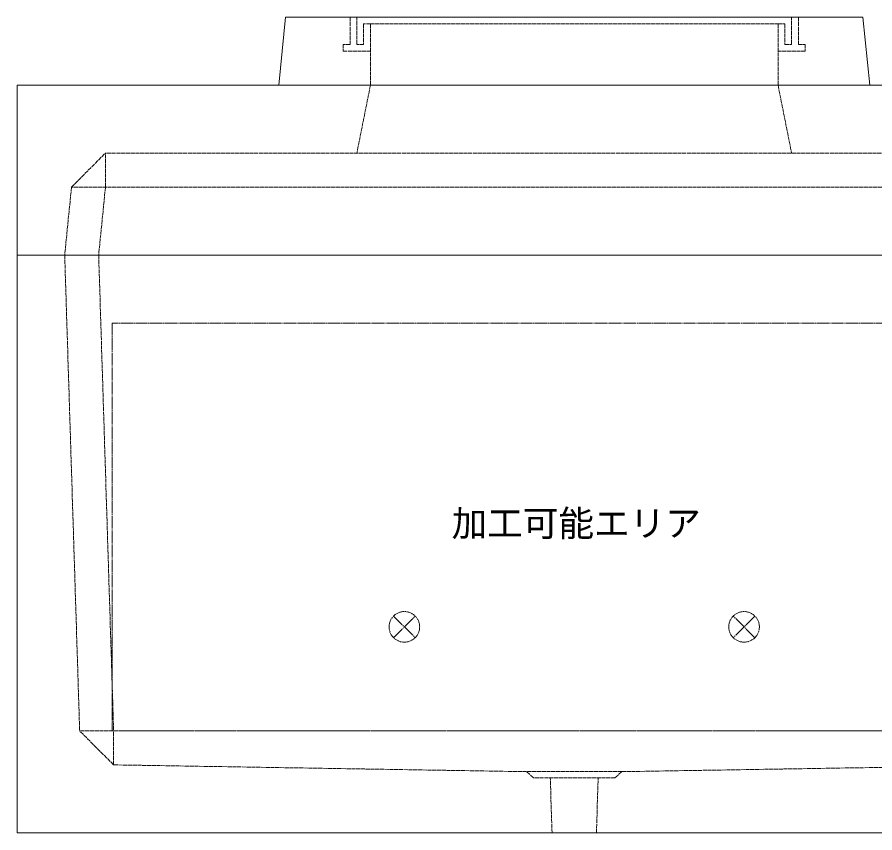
# Model space of a CAD drawing. Units: millimetres, scale not verified. Extents: x -4455 to 4455, y -3150 to 3150.
# Drawn here: x -865 to 398, y -1350 to -150 of the extents above; entities that cross this region are included whole.
import ezdxf
from ezdxf.enums import TextEntityAlignment as Align

# ---------------------------------------------------------------- set-up
doc = ezdxf.new("R2010")
doc.units = ezdxf.units.MM
doc.header["$LTSCALE"] = 20
doc.linetypes.add('LONG_DASHED1', pattern=[7, 6, -1])
doc.linetypes.add('LONG_DOUBLE_CHAIN', pattern=[21.8, 18, -1, 0.6, -0.6, 0.6, -1])
for name, color, linetype, lineweight in [('0-7_D-STR', 7, 'LONG_DASHED1', 9), ('0-9_D-STR-STR4', 134, 'LONG_DASHED1', 9), ('0-A_D-STR-STR5', 1, 'LONG_DOUBLE_CHAIN', 9)]:
    doc.layers.add(name, color=color, linetype=linetype, lineweight=lineweight)
doc.styles.add('ＭＳ ゴシック', font='')
doc.styles.get('ＭＳ ゴシック').set_extended_font_data('MS Gothic')

# ---------------------------------------------------------------- blocks, each defined once
blk = doc.blocks.new('A$C019679C0')
at = {"layer": '0-7_D-STR', "linetype": 'Continuous'}
for p, q in [((-8700, 0), (-8500, 2000)), ((8500, 2000), (-8500, 2000)), ((8700, 0), (8500, 2000)), ((-8700, 0), (8700, 0))]:
    blk.add_line(p, q, dxfattribs=at)
at = {"layer": '0-7_D-STR'}
for p, q in [((-6000, 0), (-6000, 1800)), ((6000, 1800), (6000, 0))]:
    blk.add_line(p, q, dxfattribs=at)
at = {"layer": '0-9_D-STR-STR4'}
for points in [[(-6600, 2000), (-6600, 1200), (-6800, 1200), (-6800, 1000), (-6000, 1000)], [(-6000, 1800), (-6200, 1800), (-6200, 1200), (-6400, 1200), (-6400, 2000)], [(-6000, 1800), (6000, 1800), (6200, 1800)], [(6600, 2000), (6600, 1200), (6800, 1200), (6800, 1000), (6000, 1000)], [(6200, 1800), (6200, 1200), (6400, 1200), (6400, 2000)]]:
    blk.add_lwpolyline(points, dxfattribs=at)
blk = doc.blocks.new('A$C40286B06')
at = {"layer": '0-7_D-STR', "linetype": 'Continuous'}
for p, q in [((-16400, 5000), (16400, 5000)), ((-16400, 0), (-16400, 5000)), ((16400, 5000), (16400, 0)), ((-16400, 0), (16400, 0))]:
    blk.add_line(p, q, dxfattribs=at)
at = {"layer": '0-7_D-STR'}
for p, q in [((-6000, 5000), (-6400, 3000)), ((6000, 5000), (6400, 3000)), ((-14800, 2000), (-13800, 3000)), ((13800, 3000), (-13800, 3000)), ((-13800, 2000), (-13800, 3000)), ((14800, 2000), (13800, 3000)), ((13800, 2000), (13800, 3000)), ((-14800, 2000), (-15000, 0)), ((14800, 2000), (-14800, 2000)), ((-13800, 2000), (-14000, 0)), ((13800, 2000), (14000, 0)), ((14800, 2000), (15000, 0))]:
    blk.add_line(p, q, dxfattribs=at)
blk = doc.blocks.new('A$C22C41F4A')
at = {"layer": '0-7_D-STR', "linetype": 'Continuous'}
for p, q in [((-16400, -17000), (-16400, 0)), ((-16400, 0), (16400, 0)), ((16400, -17000), (16400, 0)), ((-16400, -17000), (16400, -17000))]:
    blk.add_line(p, q, dxfattribs=at)
at = {"layer": '0-7_D-STR'}
for p, q in [((-15000, 0), (-14560, -14000)), ((-14000, 0), (-13560, -14000)), ((14000, 0), (13560, -14000)), ((15000, 0), (14560, -14000)), ((-13560, -15000), (-14560, -14000)), ((14560, -14000), (-14560, -14000)), ((-13560, -15000), (-13560, -14000)), ((13560, -15000), (14560, -14000)), ((13560, -15000), (13560, -14000)), ((-13560, -15000), (-1400, -15200)), ((13560, -15000), (1400, -15200)), ((1400, -15200), (-1400, -15200)), ((-1200, -15380), (-1400, -15200)), ((1200, -15380), (-1200, -15380)), ((-653.3, -17000), (-705, -15380)), ((653.3, -17000), (705, -15380)), ((1200, -15380), (1400, -15200))]:
    blk.add_line(p, q, dxfattribs=at)
at = {"layer": '0-A_D-STR-STR5'}
for p, q in [((13600, -2000), (13600, -14000)), ((13600, -14000), (-13600, -14000))]:
    blk.add_line(p, q, dxfattribs=at)
blk.add_lwpolyline([(13600, -2000), (-13600, -2000), (-13600, -14000)], dxfattribs=at)
blk = doc.blocks.new('A$C1C640AAB')
at = {"layer": '0-A_D-STR-STR5'}
for p, q in [((-318.2, -318.2), (318.2, 318.2)), ((-318.2, 318.2), (318.2, -318.2))]:
    blk.add_line(p, q, dxfattribs=at)
blk.add_circle((0, 0), 450, dxfattribs=at)
blk = doc.blocks.new('A$Cad26953e')
at = {"layer": '0-7_D-STR'}
blk.add_blockref('A$C22C41F4A', (0, 0), dxfattribs=at)
at = {"layer": '0-A_D-STR-STR5'}
blk.add_blockref('A$C1C640AAB', (-5000, -10940), dxfattribs=at)
at = {"layer": '0-A_D-STR-STR5', "xscale": -1}
blk.add_blockref('A$C1C640AAB', (5000, -10940), dxfattribs=at)

msp = doc.modelspace()

# ---------------------------------------------------------------- block references
at = {"layer": '0-7_D-STR', "xscale": 0.05, "yscale": 0.05}
for name, p in [('A$C019679C0', (-45, -250)), ('A$C40286B06', (-45, -500)), ('A$Cad26953e', (-45, -500))]:
    msp.add_blockref(name, p, dxfattribs=at)

# ---------------------------------------------------------------- texts
at = {"layer": '0-A_D-STR-STR5', "style": 'ＭＳ ゴシック'}
msp.add_text('加工可能エリア', height=38.42, dxfattribs=at).set_placement((-225.48, -925.35), align=Align.BOTTOM_LEFT)

doc.saveas('drawing.dxf')
